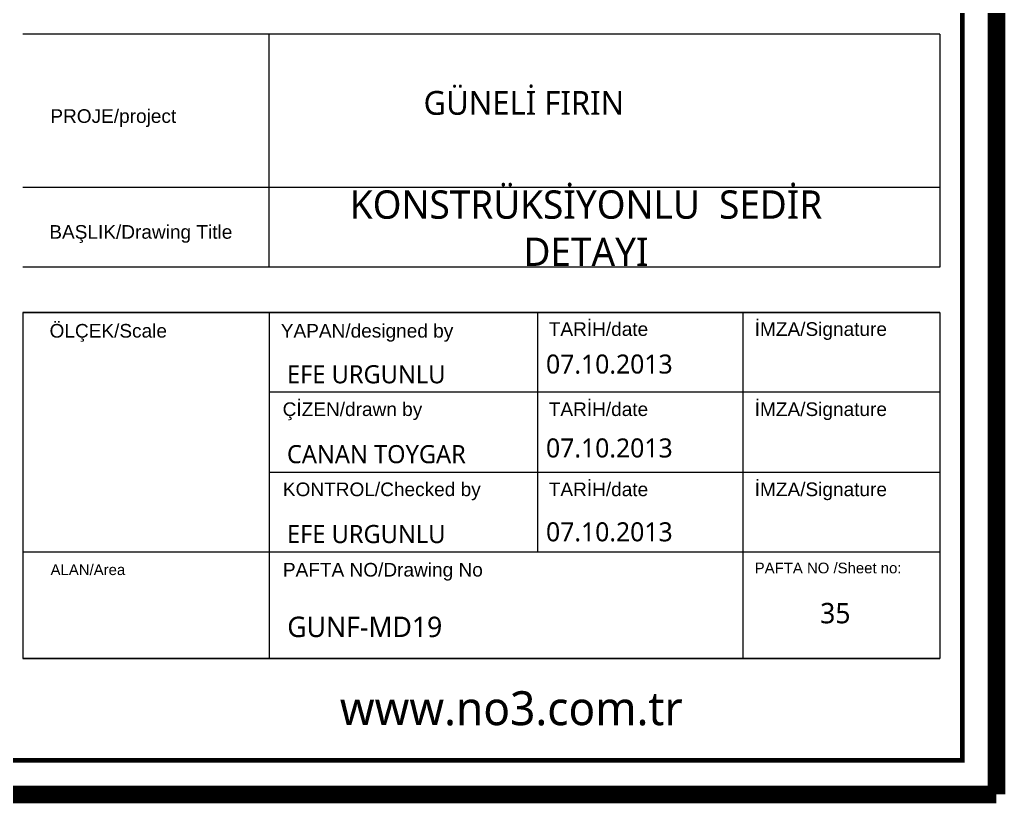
# Model space of a CAD drawing. Header units: millimetres. Extents: x 54215 to 67697, y 23496 to 56611.
# Drawn here: x 60021 to 60435.1, y 28203.3 to 28532.4 of the extents above; entities that cross this region are included whole.
import ezdxf
from ezdxf.enums import TextEntityAlignment as Align

# ---------------------------------------------------------------- set-up
doc = ezdxf.new("R2010")
doc.units = ezdxf.units.MM
doc.layers.add('no3_lejand', color=255, linetype='Continuous', lineweight=13)
doc.layers.add('t_yazı', color=154, linetype='Continuous', lineweight=25)
doc.styles.add('ARIALT', font='arial.ttf', dxfattribs={"height": 10})
doc.styles.get("Standard").update_dxf_attribs({"font": 'arial.ttf'})

msp = doc.modelspace()

# ---------------------------------------------------------------- linework, layer by layer
at = {"color": 250}
for p, q in [((60407.613, 28526.367), (60022.355, 28526.367)), ((60125.804, 28428.542), (60125.804, 28526.367)), ((60407.613, 28526.367), (60407.613, 28428.542)), ((60022.355, 28462.093), (60407.613, 28462.093)), ((60407.613, 28428.542), (60022.355, 28428.542)), ((60022.355, 28409.517), (60022.355, 28264.129)), ((60407.613, 28409.517), (60022.355, 28409.517)), ((60022.355, 28409.517), (60407.613, 28409.517)), ((60125.804, 28409.517), (60125.804, 28264.129)), ((60238.603, 28409.517), (60238.603, 28308.864)), ((60324.86, 28409.517), (60324.86, 28264.129)), ((60407.613, 28409.517), (60407.613, 28264.129)), ((60407.613, 28375.966), (60125.804, 28375.966)), ((60125.804, 28342.415), (60407.613, 28342.415)), ((60407.613, 28308.864), (60022.355, 28308.864)), ((60022.355, 28264.129), (60407.613, 28264.129)), ((60407.613, 28264.129), (60022.355, 28264.129))]:
    msp.add_line(p, q, dxfattribs=at)
at = {"color": 252, "const_width": 2.031}
msp.add_lwpolyline([(60417.076, 28835.787, -0.4142136), (60407.53, 28826.241), (60047.189, 28826.241, 0.4142136), (60023.326, 28802.378), (60023.326, 28570.426, 0.4142136), (60047.189, 28546.563), (60407.53, 28546.563, -0.4142136), (60417.076, 28537.017), (60417.076, 28221.372), (58618.399, 28221.372), (58618.399, 29340.736), (60417.076, 29340.736), (60417.076, 28835.787)], format="xyb", dxfattribs=at)
at = {"layer": 'no3_lejand', "color": 1, "const_width": 7.466}
msp.add_lwpolyline([(60431.394, 28207.054), (58604.08, 28207.054), (58604.08, 29355.054), (60431.394, 29355.054), (60431.394, 28835.787, -0.4142136), (60407.53, 28811.923), (60047.189, 28811.923, 0.4142136), (60037.644, 28802.378), (60037.644, 28570.426, 0.4142136), (60047.189, 28560.881), (60407.53, 28560.881, -0.4142136), (60431.394, 28537.017), (60431.394, 28207.054)], format="xyb", dxfattribs=at)

# ---------------------------------------------------------------- texts
at = {"color": 7}
for s, insert, char_height, width, attachment_point in [('{\\fLucida Sans Unicode|b0|i0|c162|p34;GÜNELİ FIRIN}', (60232.852, 28497.44, 0), 9.99, 250.24294, 5), ('{\\fLucida Sans Unicode|b0|i0|c162|p34;KONSTRÜKSİYONLU  SEDİR DETAYI}', (60258.977, 28444.881), 11.90258, 221.73465, 5), ('{\\fLucida Sans Unicode|b0|i0|c162|p34;07.10.2013}', (60242.164, 28387.741), 7.992, 305.67367, 4), ('{\\fLucida Sans Unicode|b0|i0|c162|p34;EFE URGUNLU}', (60133.33, 28383.47), 7.61003, 291.06434, 4), ('{\\fLucida Sans Unicode|b0|i0|c162|p34;CANAN TOYGAR }', (60133.31, 28349.919), 7.61003, 291.06434, 4), ('{\\fLucida Sans Unicode|b0|i0|c162|p34;07.10.2013}', (60242.164, 28352.506), 7.992, 305.67367, 4), ('{\\fLucida Sans Unicode|b0|i0|c162|p34;EFE URGUNLU}', (60133.33, 28316.368), 7.61003, 291.06434, 4), ('{\\fLucida Sans Unicode|b0|i0|c162|p34;07.10.2013}', (60242.164, 28317.271), 7.992, 305.67367, 4), ('{\\fLucida Sans Unicode|b0|i0|c162|p34;35}', (60357.34, 28283.139), 8.56129, 291.06434, 4), ('{\\fLucida Sans Unicode|b0|i0|c162|p34;GUNF-MD19}', (60133.434, 28277.369), 8.56129, 291.06434, 4), ('{\\fLucida Sans Unicode|b0|i0|c162|p34;www.no3.com.tr}', (60227.557, 28243.114), 14.26881, 221.73465, 5)]:
    msp.add_mtext(s, dxfattribs=dict(at, insert=insert, char_height=char_height, width=width, attachment_point=attachment_point))
at = {"layer": 't_yazı', "linetype": 'Continuous', "style": 'ARIALT'}
msp.add_text('ALAN/Area', height=4.488, dxfattribs=at).set_placement((60049.68, 28301.424), align=Align.MIDDLE_CENTER)
at = {"layer": 't_yazı', "style": 'ARIALT'}
msp.add_text('PAFTA NO/Drawing No', height=5.72609, dxfattribs=at).set_placement((60173.609, 28301.424), align=Align.MIDDLE_CENTER)
for s, insert, char_height, width, attachment_point in [('PROJE/project', (60060.346, 28494.839), 5.72609, 106.50483, 2), ('BAŞLIK/Drawing Title', (60071.921, 28446.184), 5.72609, 106.50483, 2), ('ÖLÇEK/Scale', (60058.24, 28404.649), 5.72609, 38.68086, 2), ('YAPAN/designed by', (60166.964, 28404.649), 5.72609, 106.50483, 2), ('TARİH/date', (60243.313, 28405.374), 5.7261, 43.55768, 1), ('İMZA/Signature', (60329.85, 28405.374), 5.72609, 43.55768, 1), ('ÇİZEN/drawn by', (60160.837, 28371.714), 5.72609, 106.50483, 2), ('TARİH/date', (60243.313, 28371.714), 5.7261, 43.55768, 1), ('İMZA/Signature', (60329.85, 28371.714), 5.72609, 43.55768, 1), ('KONTROL/Checked by', (60131.603, 28338.054), 5.72609, 95.68179, 1), ('TARİH/date', (60243.313, 28338.054), 5.7261, 43.55768, 1), ('İMZA/Signature', (60329.85, 28338.054), 5.72609, 43.55768, 1)]:
    msp.add_mtext(s, dxfattribs=dict(at, insert=insert, char_height=char_height, width=width, attachment_point=attachment_point))
at = {"layer": 't_yazı', "linetype": 'Continuous', "insert": (60329.85, 28304.394), "char_height": 4.48802, "width": 107.49716, "attachment_point": 1, "style": 'ARIALT'}
msp.add_mtext('PAFTA NO /Sheet no:', dxfattribs=at)

doc.saveas('drawing.dxf')
